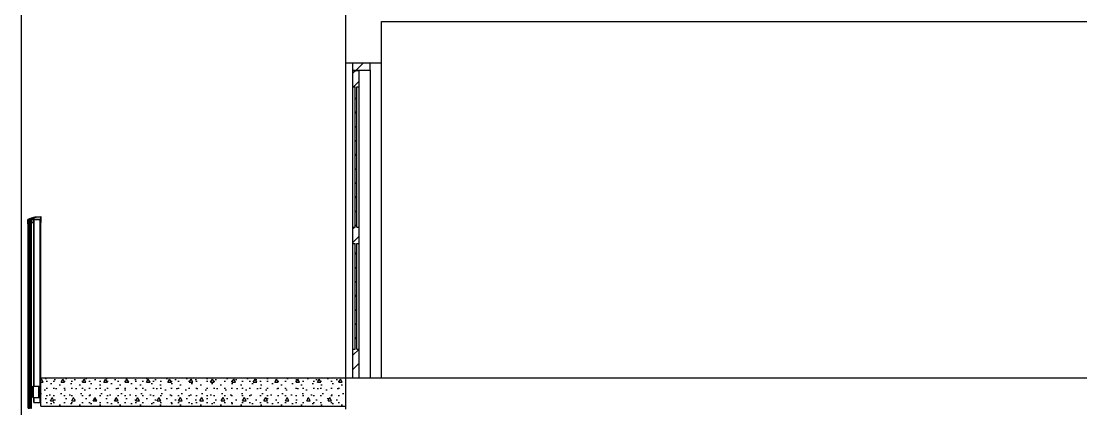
# Model space of a CAD drawing. Header units: millimetres. Extents: x 15 to 2176, y 3 to 641.
# Drawn here: x 670.2 to 819, y 416.1 to 470.5 of the extents above; entities that cross this region are included whole.
import ezdxf
from ezdxf.xclip import XClip

# ---------------------------------------------------------------- set-up
doc = ezdxf.new("R2010")
doc.units = ezdxf.units.MM
doc.header["$MEASUREMENT"] = 0
doc.header["$XCLIPFRAME"] = 0
for name, color, linetype in [('A--------P-', 7, 'Continuous'), ('A-01SC-----', 7, 'Continuous'), ('A-01SC-----Ytterväggar2', 7, 'Continuous'), ('A-01SF-----', 7, 'Continuous'), ('A-01SJ-----', 1, 'Continuous')]:
    doc.layers.add(name, color=color, linetype=linetype)
pattern_1 = [(45, (963.7575, 92.4741), (-0.9899495, 0.9899495), [])]

# ---------------------------------------------------------------- blocks, each defined once
blk = doc.blocks.new('Drawing_2_2', base_point=(803.38, 329.56))
at = {"layer": 'A-01SC-----', "linetype": 'Continuous'}
h = blk.add_hatch(dxfattribs=at)
h.set_pattern_fill('BRANDSÄKRARE_0002', color=256, style=0, pattern_type=2)
h.set_pattern_definition(pattern_1)
h.paths.add_polyline_path([(716.76, 463.63), (719.16, 463.63), (719.16, 464.67), (716.76, 464.67)])
h = blk.add_hatch(dxfattribs=at)
h.set_pattern_fill('BRANDSÄKRARE_0002', color=256, style=0, pattern_type=2)
h.set_pattern_definition(pattern_1)
h.paths.add_polyline_path([(716.76, 461.31), (717.64, 461.31), (717.64, 463.61), (716.76, 463.61)])
h = blk.add_hatch(dxfattribs=at)
h.set_pattern_fill('BRANDSÄKRARE_0002', color=256, style=0, pattern_type=2)
h.set_pattern_definition(pattern_1)
h.paths.add_polyline_path([(717.07, 441.62), (717.32, 441.62), (717.32, 461.31), (717.07, 461.31)])
h = blk.add_hatch(dxfattribs=at)
h.set_pattern_fill('BRANDSÄKRARE_0002', color=256, style=0, pattern_type=2)
h.set_pattern_definition(pattern_1)
h.paths.add_polyline_path([(716.76, 439.32), (717.64, 439.32), (717.64, 441.62), (716.76, 441.62)])
h = blk.add_hatch(dxfattribs=at)
h.set_pattern_fill('BRANDSÄKRARE_0002', color=256, style=0, pattern_type=2)
h.set_pattern_definition(pattern_1)
h.paths.add_polyline_path([(717.07, 424.47), (717.32, 424.47), (717.32, 439.32), (717.07, 439.32)])
h = blk.add_hatch(dxfattribs=at)
h.set_pattern_fill('BRANDSÄKRARE_0002', color=256, style=0, pattern_type=2)
h.set_pattern_definition(pattern_1)
h.paths.add_polyline_path([(716.76, 420.47), (717.64, 420.47), (717.64, 424.47), (716.76, 424.47)])
at = {"layer": 'A-01SJ-----', "linetype": 'Continuous'}
blk.add_hatch(color=256, dxfattribs=at).paths.add_polyline_path([(671.44, 416.67), (671.44, 442.17), (671.31, 442.17), (671.31, 416.67)])
h = blk.add_hatch(dxfattribs=at)
h.set_pattern_fill('BETONG__STD__0002', color=256, style=0, pattern_type=2)
h.set_pattern_definition([(0, (963.7575, 92.474), (0, 5.19615), [0.5, -2.5]), (0, (965.2575, 95.072), (0, 5.19615), [0.5, -2.5]), (60, (963.7575, 92.474), (-4.5, 2.598076), [0.5, -2.5]), (60, (966.7575, 92.474), (-4.5, 2.598076), [0.5, -2.5]), (120, (964.2575, 92.474), (4.5, 2.598076), [0.5, -2.5]), (120, (967.2575, 92.474), (4.5, 2.598076), [0.5, -2.5]), (0, (963.7575, 92.9741), (0, 1), [0, -1, 0, -1.5]), (45, (964.2575, 92.9741), (-0.7071068, 0.7071068), [0, -0.75, 0, -1.25])])
h.paths.add_polyline_path([(672.92, 416.47), (715.76, 416.47), (715.76, 420.47), (672.92, 420.47)])
at = {"layer": 'A-01SC-----'}
for p, q in [((715.76, 464.67), (715.76, 470.47)), ((720.76, 464.67), (720.76, 470.47)), ((715.76, 420.47), (715.76, 464.67)), ((715.76, 464.67), (716.76, 464.67)), ((716.76, 464.67), (719.16, 464.67)), ((716.76, 463.63), (716.76, 464.67)), ((716.76, 464.67), (720.76, 464.67)), ((719.16, 463.63), (719.16, 464.67)), ((720.76, 420.47), (720.76, 464.67)), ((716.76, 463.63), (716.76, 463.61)), ((716.76, 463.63), (719.16, 463.63)), ((716.76, 463.61), (717.64, 463.61)), ((716.76, 461.31), (716.76, 463.61)), ((717.64, 461.31), (717.64, 463.61)), ((719.16, 463.63), (719.16, 420.47)), ((716.76, 441.62), (716.76, 461.31)), ((716.76, 461.31), (717.07, 461.31)), ((717.07, 441.62), (717.07, 461.31)), ((717.32, 461.31), (717.64, 461.31)), ((717.32, 441.62), (717.32, 461.31)), ((717.64, 441.62), (717.64, 461.31)), ((716.76, 441.62), (717.07, 441.62)), ((716.76, 439.32), (716.76, 441.62)), ((717.32, 441.62), (717.64, 441.62)), ((717.64, 439.32), (717.64, 441.62)), ((716.76, 424.47), (716.76, 439.32)), ((716.76, 439.32), (717.07, 439.32)), ((717.07, 424.47), (717.07, 439.32)), ((717.32, 439.32), (717.64, 439.32)), ((717.32, 424.47), (717.32, 439.32)), ((717.64, 424.47), (717.64, 439.32)), ((716.76, 424.47), (717.07, 424.47)), ((716.76, 420.47), (716.76, 424.47)), ((717.32, 424.47), (717.64, 424.47)), ((717.64, 420.47), (717.64, 424.47)), ((716.76, 420.47), (717.64, 420.47))]:
    blk.add_line(p, q, dxfattribs=at)
at = {"layer": 'A-01SC-----Ytterväggar2'}
for p, q in [((670.16, 474.87), (670.16, 420.47)), ((670.16, 420.47), (670.16, 366.07))]:
    blk.add_line(p, q, dxfattribs=at)
at = {"layer": 'A-01SF-----'}
for p, q in [((715.76, 470.47), (715.76, 474.87)), ((720.76, 470.47), (851.9, 470.47)), ((715.76, 420.47), (851.9, 420.47)), ((715.76, 416.07), (715.76, 420.47))]:
    blk.add_line(p, q, dxfattribs=at)
at = {"layer": 'A-01SJ-----'}
for p, q in [((671.09, 442.64), (671.14, 442.73)), ((671.09, 442.07), (671.09, 442.64)), ((671.09, 442.06), (671.09, 442.07)), ((671.11, 442.06), (671.09, 442.06)), ((671.11, 442.06), (671.12, 442.06)), ((671.12, 442.66), (671.13, 442.67)), ((671.12, 442.63), (671.14, 442.66)), ((671.12, 442.63), (671.12, 442.66)), ((671.12, 442.01), (671.12, 442.07)), ((671.12, 442.06), (671.12, 442.07)), ((671.13, 442.67), (671.13, 442.67)), ((671.13, 442.67), (671.16, 442.67)), ((671.14, 442.73), (671.62, 442.92)), ((671.14, 442.66), (671.16, 442.67)), ((671.15, 442.63), (671.16, 442.64)), ((671.15, 442.01), (671.15, 442.63)), ((671.16, 442.64), (671.16, 442.64)), ((671.16, 442.64), (671.22, 442.64)), ((671.21, 442.72), (671.22, 442.73)), ((671.21, 442.71), (671.21, 442.72)), ((671.22, 442.71), (671.21, 442.71)), ((671.22, 442.73), (671.9, 442.96)), ((671.22, 442.71), (671.87, 442.71)), ((671.22, 442.64), (671.22, 442.64)), ((671.23, 442.63), (671.23, 442.64)), ((671.23, 442.39), (671.23, 442.63)), ((671.24, 442.39), (671.23, 442.39)), ((671.23, 442.25), (671.24, 442.26)), ((671.23, 442.01), (671.23, 442.25)), ((671.24, 442.38), (671.24, 442.39)), ((671.24, 442.39), (671.28, 442.38)), ((671.24, 442.26), (671.28, 442.26)), ((671.24, 442.26), (671.24, 442.26)), ((671.26, 442.63), (671.27, 442.64)), ((671.26, 442.42), (671.26, 442.63)), ((671.27, 442.42), (671.26, 442.42)), ((671.26, 442.22), (671.27, 442.23)), ((671.26, 442.01), (671.26, 442.22)), ((671.27, 442.64), (671.27, 442.64)), ((671.27, 442.64), (671.28, 442.64)), ((671.27, 442.41), (671.27, 442.42)), ((671.27, 442.41), (671.47, 442.41)), ((671.27, 442.23), (671.27, 442.23)), ((671.27, 442.23), (671.47, 442.23)), ((671.29, 442.67), (671.28, 442.67)), ((671.28, 442.67), (671.47, 442.67)), ((671.28, 442.64), (671.29, 442.65)), ((671.29, 442.38), (671.28, 442.38)), ((671.28, 442.26), (671.29, 442.27)), ((671.29, 442.66), (671.29, 442.67)), ((671.29, 442.65), (671.29, 442.66)), ((671.29, 442.65), (671.29, 442.65)), ((671.3, 442.37), (671.29, 442.38)), ((671.29, 442.27), (671.3, 442.28)), ((671.3, 442.36), (671.3, 442.37)), ((671.3, 442.29), (671.3, 442.36)), ((671.3, 442.28), (671.3, 442.29)), ((671.31, 442.17), (671.44, 442.17)), ((671.31, 416.67), (671.31, 442.17)), ((671.33, 442.33), (671.35, 442.36)), ((671.34, 442.33), (671.33, 442.33)), ((671.33, 442.32), (671.34, 442.32)), ((671.35, 442.29), (671.33, 442.32)), ((671.34, 442.32), (671.34, 442.33)), ((671.34, 442.32), (671.34, 442.32)), ((671.35, 442.36), (671.39, 442.36)), ((671.39, 442.29), (671.35, 442.29)), ((671.39, 442.36), (671.39, 442.36)), ((671.39, 442.36), (671.39, 442.36)), ((671.39, 442.36), (671.39, 442.35)), ((671.39, 442.35), (671.4, 442.35)), ((671.4, 442.3), (671.39, 442.29)), ((671.39, 442.29), (671.39, 442.29)), ((671.42, 442.35), (671.4, 442.35)), ((671.4, 442.29), (671.42, 442.3)), ((671.4, 442.29), (671.4, 442.3)), ((671.42, 442.35), (671.43, 442.36)), ((671.43, 442.29), (671.42, 442.3)), ((671.43, 442.37), (671.43, 442.38)), ((671.43, 442.38), (671.44, 442.38)), ((671.43, 442.36), (671.43, 442.37)), ((671.43, 442.28), (671.43, 442.29)), ((671.43, 442.27), (671.43, 442.28)), ((671.44, 442.26), (671.43, 442.27)), ((671.44, 442.38), (671.5, 442.38)), ((671.44, 442.26), (671.5, 442.26)), ((671.44, 416.67), (671.44, 442.17)), ((671.46, 442.67), (671.47, 442.67)), ((671.46, 442.66), (671.46, 442.67)), ((671.46, 442.65), (671.46, 442.66)), ((671.46, 442.65), (671.46, 442.65)), ((671.47, 442.64), (671.46, 442.65)), ((671.46, 442.65), (671.47, 442.64)), ((671.47, 442.41), (671.48, 442.42)), ((671.47, 442.23), (671.47, 442.23)), ((671.48, 442.63), (671.48, 442.64)), ((671.48, 442.42), (671.48, 442.63)), ((671.48, 442.42), (671.48, 442.42)), ((671.48, 442.22), (671.48, 442.23)), ((671.48, 442.01), (671.48, 442.22)), ((671.5, 442.38), (671.51, 442.39)), ((671.51, 442.26), (671.5, 442.26)), ((671.51, 442.63), (671.52, 442.64)), ((671.51, 442.39), (671.51, 442.63)), ((671.51, 442.39), (671.51, 442.39)), ((671.51, 442.25), (671.51, 442.26)), ((671.51, 442.01), (671.51, 442.25)), ((671.52, 442.64), (671.52, 442.64)), ((671.52, 442.64), (671.58, 442.64)), ((671.61, 442.66), (671.58, 442.67)), ((671.58, 442.67), (671.86, 442.67)), ((671.58, 442.64), (671.58, 442.64)), ((671.59, 442.63), (671.59, 442.64)), ((671.59, 442.01), (671.59, 442.63)), ((671.62, 442.63), (671.61, 442.66)), ((671.62, 442.92), (672.12, 443.04)), ((671.62, 442.01), (671.62, 442.63)), ((671.63, 442.3), (671.64, 442.3)), ((671.63, 442.28), (671.63, 442.3)), ((671.64, 442.28), (671.63, 442.28)), ((671.64, 442.31), (671.87, 442.31)), ((671.64, 442.3), (671.64, 442.31)), ((671.64, 442.27), (671.64, 442.28)), ((671.64, 442.28), (671.88, 442.27)), ((671.88, 442.67), (671.86, 442.67)), ((671.87, 442.71), (671.89, 442.72)), ((671.87, 442.31), (671.88, 442.31)), ((671.88, 442.65), (671.88, 442.67)), ((671.88, 442.32), (671.88, 442.65)), ((671.88, 442.31), (671.88, 442.32)), ((671.88, 442.27), (671.91, 442.29)), ((671.89, 442.83), (671.9, 442.85)), ((671.89, 442.73), (671.89, 442.83)), ((671.89, 442.72), (671.89, 442.73)), ((671.9, 442.96), (672.63, 443.04)), ((671.9, 442.85), (671.91, 442.85)), ((671.91, 442.85), (671.98, 442.85)), ((671.91, 442.29), (671.92, 442.31)), ((671.92, 442.66), (671.92, 442.67)), ((671.92, 442.67), (671.93, 442.67)), ((671.92, 442.67), (671.95, 442.67)), ((671.92, 419.27), (671.92, 442.67)), ((671.92, 442.31), (671.92, 442.66)), ((671.93, 442.81), (671.94, 442.82)), ((671.93, 442.72), (671.93, 442.81)), ((671.93, 442.81), (671.93, 442.81)), ((671.93, 442.71), (671.93, 442.72)), ((671.94, 442.71), (671.93, 442.71)), ((671.93, 442.67), (672.92, 442.67)), ((671.94, 442.82), (671.98, 442.82)), ((671.94, 442.71), (672.93, 442.71)), ((671.95, 442.67), (672, 442.67)), ((671.99, 442.85), (671.98, 442.85)), ((671.98, 442.82), (671.99, 442.82)), ((671.99, 442.84), (671.99, 442.85)), ((671.99, 442.83), (671.99, 442.84)), ((671.99, 442.82), (671.99, 442.83)), ((672, 442.67), (672.84, 442.67)), ((672, 419.27), (672, 442.67)), ((672.12, 443.04), (672.63, 443.07)), ((672.63, 443.07), (672.92, 443.07)), ((672.63, 443.04), (672.91, 443.04)), ((672.84, 442.67), (672.9, 442.67)), ((672.84, 419.27), (672.84, 442.67)), ((672.9, 442.67), (672.92, 442.67)), ((672.92, 443.03), (672.91, 443.04)), ((672.95, 443.06), (672.92, 443.07)), ((672.93, 443.02), (672.92, 443.03)), ((672.92, 442.67), (672.92, 442.67)), ((672.92, 416.97), (672.92, 442.67)), ((672.93, 442.71), (672.93, 443.02)), ((672.93, 442.66), (672.93, 442.67)), ((672.93, 442.27), (672.93, 442.66)), ((672.93, 442.27), (672.95, 442.27)), ((672.96, 443.03), (672.95, 443.06)), ((672.95, 442.27), (672.96, 442.28)), ((672.96, 442.28), (672.96, 443.03)), ((672.96, 442.28), (672.96, 442.28)), ((671.14, 441.99), (671.12, 442.01)), ((671.12, 441.97), (671.15, 441.97)), ((671.12, 416.87), (671.12, 441.97)), ((671.16, 441.97), (671.14, 441.99)), ((671.16, 442.01), (671.15, 442.01)), ((671.15, 441.97), (671.16, 441.97)), ((671.15, 416.87), (671.15, 441.97)), ((671.16, 442), (671.16, 442.01)), ((671.16, 442), (671.22, 442)), ((671.16, 441.97), (671.23, 441.97)), ((671.16, 441.97), (671.16, 441.97)), ((671.16, 416.87), (671.16, 441.97)), ((671.22, 442), (671.23, 442.01)), ((671.22, 416.87), (671.22, 441.97)), ((671.23, 442.01), (671.23, 442.01)), ((671.23, 416.87), (671.23, 441.97)), ((671.27, 442.01), (671.26, 442.01)), ((671.26, 441.97), (671.28, 441.97)), ((671.26, 416.87), (671.26, 441.97)), ((671.28, 442), (671.27, 442.01)), ((671.27, 416.87), (671.27, 441.97)), ((671.29, 441.99), (671.28, 442)), ((671.28, 442), (671.28, 442)), ((671.28, 441.97), (671.29, 441.98)), ((671.28, 441.97), (671.29, 441.97)), ((671.28, 416.87), (671.28, 441.97)), ((671.29, 441.98), (671.29, 441.99)), ((671.29, 441.98), (671.29, 441.98)), ((671.29, 441.97), (671.29, 441.97)), ((671.29, 416.87), (671.29, 441.97)), ((671.29, 441.97), (671.31, 441.97)), ((671.44, 441.97), (671.46, 441.97)), ((671.46, 442), (671.47, 442)), ((671.46, 441.99), (671.46, 442)), ((671.46, 441.98), (671.46, 441.99)), ((671.46, 441.98), (671.46, 441.98)), ((671.47, 441.97), (671.46, 441.98)), ((671.46, 441.98), (671.48, 441.97)), ((671.46, 441.97), (671.46, 441.97)), ((671.46, 441.97), (671.47, 441.97)), ((671.46, 416.87), (671.46, 441.97)), ((671.47, 442), (671.48, 442.01)), ((671.47, 442), (671.47, 442)), ((671.47, 416.87), (671.47, 441.97)), ((671.47, 416.87), (671.47, 441.97)), ((671.48, 442.01), (671.48, 442.01)), ((671.48, 416.87), (671.48, 441.97)), ((671.52, 442.01), (671.51, 442.01)), ((671.51, 441.97), (671.58, 441.97)), ((671.51, 416.87), (671.51, 441.97)), ((671.52, 442), (671.52, 442.01)), ((671.52, 442), (671.58, 442)), ((671.52, 416.87), (671.52, 441.97)), ((671.58, 442), (671.59, 442.01)), ((671.58, 441.97), (671.61, 441.99)), ((671.58, 441.97), (671.59, 441.97)), ((671.58, 416.87), (671.58, 441.97)), ((671.59, 442.01), (671.59, 442.01)), ((671.59, 441.97), (671.59, 441.97)), ((671.59, 441.97), (671.62, 441.97)), ((671.59, 416.87), (671.59, 441.97)), ((671.61, 441.99), (671.62, 442.01)), ((671.62, 416.87), (671.62, 441.97)), ((671.92, 420.67), (671.9, 420.67)), ((671.9, 420.67), (671.92, 420.67)), ((671.92, 420.67), (671.92, 420.65)), ((672.92, 420.47), (715.76, 420.47)), ((672.92, 416.47), (672.92, 420.47)), ((715.76, 416.47), (715.76, 420.47)), ((671.8, 419.27), (671.83, 419.27)), ((671.8, 417.67), (671.8, 419.27)), ((671.83, 419.27), (671.9, 419.27)), ((671.9, 419.27), (672.64, 419.27)), ((671.9, 417.67), (671.9, 419.27)), ((672.64, 419.27), (672.69, 419.27)), ((672.64, 417.67), (672.64, 419.27)), ((672.69, 419.27), (672.7, 419.27)), ((672.7, 419.27), (672.72, 419.27)), ((672.7, 417.67), (672.7, 419.27)), ((672.72, 419.27), (672.76, 419.27)), ((672.76, 419.27), (672.86, 419.27)), ((672.76, 417.67), (672.76, 419.27)), ((672.86, 419.27), (672.88, 419.27)), ((672.86, 417.67), (672.86, 419.27)), ((672.88, 419.27), (672.88, 419.27)), ((672.88, 417.67), (672.88, 419.27)), ((671.12, 416.87), (671.15, 416.87)), ((671.12, 416.83), (671.14, 416.86)), ((671.12, 416.27), (671.12, 416.83)), ((671.14, 416.86), (671.16, 416.87)), ((671.15, 416.87), (671.16, 416.87)), ((671.15, 416.83), (671.16, 416.84)), ((671.15, 416.21), (671.15, 416.83)), ((671.16, 416.87), (671.23, 416.87)), ((671.16, 416.87), (671.16, 416.87)), ((671.16, 416.84), (671.16, 416.84)), ((671.16, 416.84), (671.22, 416.84)), ((671.22, 416.84), (671.22, 416.84)), ((671.23, 416.83), (671.23, 416.84)), ((671.23, 416.59), (671.23, 416.83)), ((671.26, 416.87), (671.28, 416.87)), ((671.26, 416.83), (671.27, 416.84)), ((671.26, 416.62), (671.26, 416.83)), ((671.27, 416.84), (671.27, 416.84)), ((671.27, 416.84), (671.28, 416.84)), ((671.29, 416.87), (671.28, 416.87)), ((671.28, 416.87), (671.29, 416.87)), ((671.28, 416.84), (671.29, 416.85)), ((671.29, 416.86), (671.29, 416.87)), ((671.29, 416.87), (671.29, 416.87)), ((671.29, 416.87), (671.31, 416.87)), ((671.29, 416.85), (671.29, 416.86)), ((671.29, 416.85), (671.29, 416.85)), ((671.44, 416.87), (671.46, 416.87)), ((671.46, 416.87), (671.47, 416.87)), ((671.46, 416.86), (671.46, 416.87)), ((671.46, 416.87), (671.46, 416.87)), ((671.46, 416.87), (671.47, 416.87)), ((671.46, 416.85), (671.46, 416.86)), ((671.46, 416.85), (671.46, 416.85)), ((671.47, 416.84), (671.46, 416.85)), ((671.46, 416.85), (671.47, 416.84)), ((671.47, 416.87), (671.48, 416.87)), ((671.48, 416.83), (671.48, 416.84)), ((671.48, 416.62), (671.48, 416.83)), ((671.51, 416.87), (671.58, 416.87)), ((671.51, 416.83), (671.52, 416.84)), ((671.51, 416.59), (671.51, 416.83)), ((671.52, 416.84), (671.52, 416.84)), ((671.52, 416.84), (671.58, 416.84)), ((671.61, 416.86), (671.58, 416.87)), ((671.58, 416.87), (671.59, 416.87)), ((671.59, 416.84), (671.58, 416.84)), ((671.59, 416.87), (671.59, 416.87)), ((671.59, 416.87), (671.62, 416.87)), ((671.59, 416.83), (671.59, 416.84)), ((671.59, 416.21), (671.59, 416.83)), ((671.62, 416.83), (671.61, 416.86)), ((671.62, 416.21), (671.62, 416.83)), ((671.8, 417.67), (671.83, 417.67)), ((671.83, 417.67), (671.9, 417.67)), ((671.9, 417.67), (672.64, 417.67)), ((671.92, 416.97), (671.92, 417.67)), ((671.92, 416.97), (671.95, 416.97)), ((671.95, 416.97), (672, 416.97)), ((672, 416.97), (672, 417.67)), ((672, 416.97), (672.84, 416.97)), ((672.64, 417.67), (672.69, 417.67)), ((672.69, 417.67), (672.7, 417.67)), ((672.7, 417.67), (672.72, 417.67)), ((672.72, 417.67), (672.76, 417.67)), ((672.76, 417.67), (672.86, 417.67)), ((672.84, 416.97), (672.84, 417.67)), ((672.84, 416.97), (672.9, 416.97)), ((672.86, 417.67), (672.88, 417.67)), ((672.88, 417.67), (672.88, 417.67)), ((672.9, 416.97), (672.92, 416.97)), ((671.12, 416.21), (671.12, 416.27)), ((671.14, 416.19), (671.12, 416.21)), ((671.16, 416.17), (671.14, 416.19)), ((671.16, 416.21), (671.15, 416.21)), ((671.16, 416.2), (671.16, 416.21)), ((671.16, 416.2), (671.22, 416.2)), ((671.16, 416.17), (671.28, 416.17)), ((671.22, 416.2), (671.23, 416.21)), ((671.24, 416.59), (671.23, 416.59)), ((671.23, 416.45), (671.24, 416.46)), ((671.23, 416.21), (671.23, 416.45)), ((671.23, 416.21), (671.23, 416.21)), ((671.24, 416.58), (671.24, 416.59)), ((671.24, 416.59), (671.28, 416.58)), ((671.24, 416.46), (671.28, 416.46)), ((671.24, 416.46), (671.24, 416.46)), ((671.27, 416.62), (671.26, 416.62)), ((671.26, 416.42), (671.27, 416.43)), ((671.26, 416.21), (671.26, 416.42)), ((671.27, 416.21), (671.26, 416.21)), ((671.27, 416.61), (671.27, 416.62)), ((671.27, 416.61), (671.47, 416.61)), ((671.27, 416.43), (671.27, 416.43)), ((671.27, 416.43), (671.47, 416.43)), ((671.28, 416.2), (671.27, 416.21)), ((671.29, 416.58), (671.28, 416.58)), ((671.28, 416.46), (671.29, 416.47)), ((671.29, 416.19), (671.28, 416.2)), ((671.28, 416.2), (671.28, 416.2)), ((671.28, 416.17), (671.29, 416.18)), ((671.3, 416.57), (671.29, 416.58)), ((671.29, 416.47), (671.3, 416.48)), ((671.29, 416.18), (671.29, 416.19)), ((671.29, 416.18), (671.29, 416.18)), ((671.3, 416.56), (671.3, 416.57)), ((671.3, 416.49), (671.3, 416.56)), ((671.3, 416.48), (671.3, 416.49)), ((671.31, 416.67), (671.44, 416.67)), ((671.33, 416.53), (671.35, 416.56)), ((671.34, 416.53), (671.33, 416.53)), ((671.35, 416.49), (671.33, 416.52)), ((671.33, 416.52), (671.34, 416.52)), ((671.34, 416.52), (671.34, 416.53)), ((671.34, 416.52), (671.34, 416.52)), ((671.35, 416.56), (671.39, 416.56)), ((671.39, 416.49), (671.35, 416.49)), ((671.39, 416.56), (671.39, 416.56)), ((671.39, 416.56), (671.39, 416.56)), ((671.39, 416.56), (671.39, 416.55)), ((671.39, 416.55), (671.4, 416.55)), ((671.4, 416.5), (671.39, 416.49)), ((671.39, 416.49), (671.39, 416.49)), ((671.42, 416.55), (671.4, 416.55)), ((671.4, 416.49), (671.42, 416.5)), ((671.4, 416.49), (671.4, 416.5)), ((671.42, 416.55), (671.43, 416.56)), ((671.43, 416.49), (671.42, 416.5)), ((671.43, 416.57), (671.43, 416.58)), ((671.43, 416.58), (671.44, 416.58)), ((671.43, 416.56), (671.43, 416.57)), ((671.43, 416.48), (671.43, 416.49)), ((671.43, 416.47), (671.43, 416.48)), ((671.44, 416.46), (671.43, 416.47)), ((671.44, 416.58), (671.5, 416.58)), ((671.44, 416.46), (671.5, 416.46)), ((671.46, 416.2), (671.47, 416.2)), ((671.46, 416.19), (671.46, 416.2)), ((671.46, 416.18), (671.46, 416.19)), ((671.46, 416.18), (671.46, 416.18)), ((671.47, 416.17), (671.46, 416.18)), ((671.46, 416.18), (671.58, 416.17)), ((671.47, 416.61), (671.48, 416.62)), ((671.47, 416.43), (671.47, 416.43)), ((671.47, 416.2), (671.48, 416.21)), ((671.47, 416.2), (671.47, 416.2)), ((671.48, 416.62), (671.48, 416.62)), ((671.48, 416.42), (671.48, 416.43)), ((671.48, 416.21), (671.48, 416.42)), ((671.48, 416.21), (671.48, 416.21)), ((671.5, 416.58), (671.51, 416.59)), ((671.51, 416.46), (671.5, 416.46)), ((671.51, 416.59), (671.51, 416.59)), ((671.51, 416.45), (671.51, 416.46)), ((671.51, 416.21), (671.51, 416.45)), ((671.52, 416.21), (671.51, 416.21)), ((671.52, 416.2), (671.52, 416.21)), ((671.52, 416.2), (671.58, 416.2)), ((671.58, 416.2), (671.59, 416.21)), ((671.58, 416.17), (671.61, 416.19)), ((671.59, 416.21), (671.59, 416.21)), ((671.61, 416.19), (671.62, 416.21)), ((672.92, 416.47), (715.76, 416.47))]:
    blk.add_line(p, q, dxfattribs=at)
for p in [(671.4, 442.3), (671.47, 442.64), (671.28, 442), (671.47, 416.84), (671.28, 416.2), (671.4, 416.5)]:
    blk.add_point(p, dxfattribs=at)

msp = doc.modelspace()

# ---------------------------------------------------------------- block references
at = {"layer": 'A--------P-'}
ref = msp.add_blockref('Drawing_2_2', (803.38, 329.56), dxfattribs=at)
XClip(ref).set_block_clipping_path([(543.1975168981, 18.4741086751), (1063.5621721229, 640.6436337123)])

doc.saveas('drawing.dxf')
